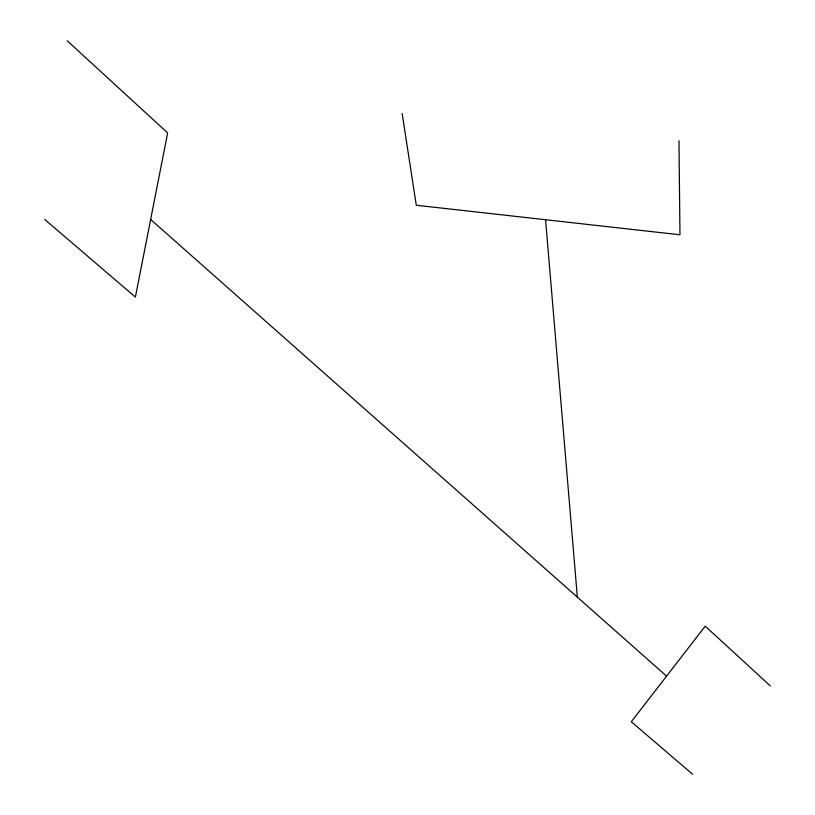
<?xml version="1.0" encoding="UTF-8"?>
<svg xmlns="http://www.w3.org/2000/svg" width="815" height="815" viewBox="0 0 815 815"><rect width="100%" height="100%" fill="white"/><g stroke="black" fill="none" stroke-linecap="round" stroke-linejoin="round"><path stroke-width="1.22" d="M44.662 219.388L135.392 297.078L167.656 132.916L67.197 40.75M692.597 774.25L631.299 721.764L705.22 626.164L770.338 685.924M150.643 219.459L666.578 676.134M402.152 113.519L416.282 205.248L679.965 234.781L678.977 140.771M545.561 219.724L577.366 597.171"/></g></svg>
